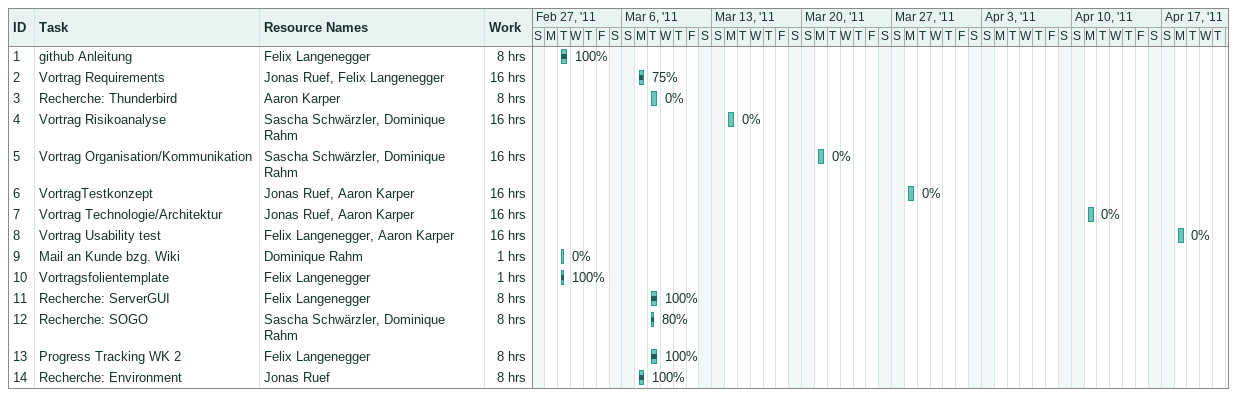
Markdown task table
| ID | Task | Start | Finish | Resources | % complete | Work (h) |
|---|---|---|---|---|---|---|
| 1 | github Anleitung | 2011-03-01 | 2011-03-01 | Felix Langenegger | 100 | 8 |
| 2 | Vortrag Requirements | 2011-03-07 | 2011-03-07 | Jonas Ruef, Felix Langenegger | 75 | 16 |
| 3 | Recherche: Thunderbird | 2011-03-08 | 2011-03-08 | Aaron Karper | 0 | 8 |
| 4 | Vortrag Risikoanalyse | 2011-03-14 | 2011-03-14 | Sascha Schwärzler, Dominique Rahm | 0 | 16 |
| 5 | Vortrag Organisation/Kommunikation | 2011-03-21 | 2011-03-21 | Sascha Schwärzler, Dominique Rahm | 0 | 16 |
| 6 | VortragTestkonzept | 2011-03-28 | 2011-03-28 | Jonas Ruef, Aaron Karper | 0 | 16 |
| 7 | Vortrag Technologie/Architektur | 2011-04-11 | 2011-04-11 | Jonas Ruef, Aaron Karper | 0 | 16 |
| 8 | Vortrag Usability test | 2011-04-18 | 2011-04-18 | Felix Langenegger, Aaron Karper | 0 | 16 |
| 9 | Mail an Kunde bzg. Wiki | 2011-03-01 | 2011-03-01 | Dominique Rahm | 0 | 1 |
| 10 | Vortragsfolientemplate | 2011-03-01 | 2011-03-01 | Felix Langenegger | 100 | 1 |
| 11 | Recherche: ServerGUI | 2011-03-08 | 2011-03-08 | Felix Langenegger | 100 | 8 |
| 12 | Recherche: SOGO | 2011-03-08 | 2011-03-08 | Sascha Schwärzler, Dominique Rahm | 80 | 8 |
| 13 | Progress Tracking WK 2 | 2011-03-08 | 2011-03-08 | Felix Langenegger | 100 | 8 |
| 14 | Recherche: Environment | 2011-03-07 | 2011-03-07 | Jonas Ruef | 100 | 8 |
